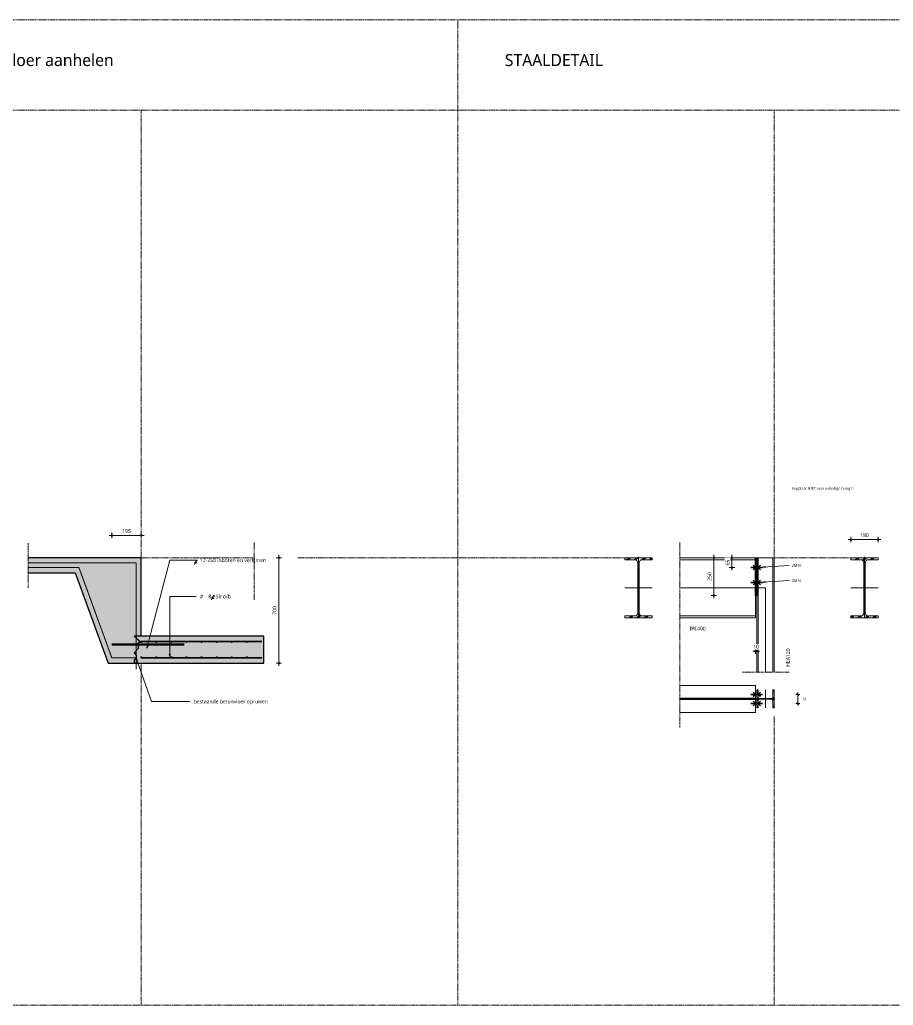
# Model space of a CAD drawing. Header units: millimetres. Extents: x -14163 to 55687, y -143 to 37302.
# Drawn here: x 14980 to 20778, y 7560 to 14100 of the extents above; entities that cross this region are included whole.
import ezdxf

# ---------------------------------------------------------------- set-up
doc = ezdxf.new("R2010")
doc.units = ezdxf.units.MM
for name, pattern in [('MV_center', [15, 6, -3, 3, -3]), ('MV_hartlijn_staal', [6.6, 5, -0.8, 0, -0.8]), ('MV_hidden', [3.75, 2.5, -1.25])]:
    doc.linetypes.add(name, pattern=pattern)
for name, color, linetype, lineweight in [('A-ANNO-DIMS', 211, 'Continuous', 13), ('A-ANNO-DIMS-10', 211, 'Continuous', 13), ('A-ANNO-NOTE', 131, 'Continuous', 18), ('A-DETL', 90, 'Continuous', 13), ('A-DETL-GENF', 92, 'Continuous', 18), ('A-DETL-IDEN', 3, 'Continuous', 18), ('G-ANNO-TEXT', 231, 'Continuous', 13)]:
    doc.layers.add(name, color=color, linetype=linetype, lineweight=lineweight)
doc.styles.add('Segoe UI_2', font='segoeui.ttf', dxfattribs={"height": 18})
doc.styles.add('Segoe UI_3', font='segoeui.ttf', dxfattribs={"height": 25})
doc.styles.add('Segoe UI_4', font='segoeui.ttf', dxfattribs={"height": 13})
doc.styles.add('Segoe UI_5', font='segoeui.ttf', dxfattribs={"height": 80})
doc.dimstyles.new('1_3mm_continuous_mm', dxfattribs={"dimscale": 304.8, "dimtxt": 13.615731, "dimasz": 0.042651, "dimexe": 0.042651, "dimexo": 0.0625, "dimgap": 0.016404, "dimtad": 1, "dimdec": 0, "dimzin": 0, "dimdsep": 46, "dimtxsty": 'Segoe UI_4', "dimblk1": 'OBLIQUE', "dimblk2": 'OBLIQUE', "dimsah": 1, "dimcen": 0.09, "dimdle": 0.042651, "dimazin": 0, "dimtfac": 1, "dimtdec": 4, "dimtix": 1, "dimtmove": 2, "dimatfit": 3, "dimfxl": 0.042651, "dimfxlon": 1, "dimtvp": 1, "dimtfill": 1, "dimtolj": 1, "dimtzin": 0, "dimarcsym": 2})
doc.dimstyles.new('2_5_mm', dxfattribs={"dimscale": 304.8, "dimtxt": 26.184099, "dimasz": 0.032808, "dimexe": 0.059055, "dimexo": 0.0625, "dimgap": 0.029528, "dimtad": 1, "dimdec": 0, "dimzin": 0, "dimdsep": 46, "dimtxsty": 'Segoe UI_3', "dimblk1": 'DOTBLANK', "dimblk2": 'DOTBLANK', "dimsah": 1, "dimcen": 0.09, "dimdle": 0.059055, "dimazin": 0, "dimtfac": 1, "dimtdec": 4, "dimtix": 1, "dimtmove": 0, "dimatfit": 3, "dimfxl": 0.059055, "dimfxlon": 1, "dimtvp": 1, "dimtfill": 1, "dimtolj": 1, "dimtzin": 0, "dimarcsym": 2})

# ---------------------------------------------------------------- blocks, each defined once
blk = doc.blocks.new('NLRS_00_DI_maskeer - Type 1-4234800-Details Constructie')
at = {"layer": 'A-DETL-GENF', "linetype": 'MV_center'}
blk.add_line((-100, 0), (200, 0), dxfattribs=at)
blk = doc.blocks.new('NLRS_00_DI_maskeer - Type 1-4234829-Details Constructie')
at = {"layer": 'A-DETL-GENF', "linetype": 'MV_center'}
blk.add_line((280, 0), (-100, 0), dxfattribs=at)
blk = doc.blocks.new('NLRS_00_DI_maskeer - Type 1-4234652-Details Constructie')
at = {"layer": 'A-DETL-GENF', "linetype": 'MV_center'}
blk.add_line((214, 0), (-100, 0), dxfattribs=at)
blk = doc.blocks.new('NLRS_00_DI_maskeer - Type 1-4234840-Details Constructie')
at = {"layer": 'A-DETL-GENF', "linetype": 'MV_center'}
blk.add_line((1127, 0), (-100, 0), dxfattribs=at)
blk = doc.blocks.new('28 Staalprofielen- IPE_HEA_HEB 2d - IPE400-3530730-Details Constructie')
at = {"layer": 'A-DETL-GENF', "lineweight": 13}
h = blk.add_hatch(dxfattribs=at)
h.set_pattern_fill('FP_144', color=256, style=0, pattern_type=2)
h.set_pattern_definition([(45, (-19087.01, -10329.864), (-25.14472, 25.14472), []), (45, (-19087.01, -10291.764), (-25.14472, 25.14472), [])])
h.paths.add_polyline_path([(90, -200), (90, -186.5), (25.3, -186.5), (19.9, -185.8), (14.8, -183.7), (10.5, -180.3), (7.1, -176), (5, -170.9), (4.3, -165.5), (4.3, 165.5), (5, 170.9), (7.1, 176), (10.5, 180.3), (14.8, 183.7), (19.9, 185.8), (25.3, 186.5), (90, 186.5), (90, 200), (-90, 200), (-90, 186.5), (-25.3, 186.5), (-19.9, 185.8), (-14.8, 183.7), (-10.5, 180.3), (-7.1, 176), (-5, 170.9), (-4.3, 165.5), (-4.3, -165.5), (-5, -170.9), (-7.1, -176), (-10.5, -180.3), (-14.8, -183.7), (-19.9, -185.8), (-25.3, -186.5), (-90, -186.5), (-90, -200)])
at = {"layer": 'A-DETL-GENF'}
for p, q in [((90, 200), (-90, 200)), ((-90, 200), (-90, 186.5)), ((90, 200), (-90, 200)), ((-90, 200), (-90, 186.5)), ((90, 186.5), (90, 200)), ((90, 200), (90, 186.5)), ((-90, 186.5), (-25.3, 186.5)), ((-90, 186.5), (-25.3, 186.5)), ((-4.3, 165.5), (-4.3, -165.5)), ((-4.3, 165.5), (-4.3, -165.5)), ((4.3, -165.5), (4.3, 165.5)), ((4.3, 165.5), (4.3, -165.5)), ((25.3, 186.5), (90, 186.5)), ((90, 186.5), (25.3, 186.5)), ((-90, 0), (90, 0)), ((-25.3, -186.5), (-90, -186.5)), ((-90, -186.5), (-90, -200)), ((-90, -200), (-90, -186.5)), ((-90, -186.5), (-25.3, -186.5)), ((90, -186.5), (25.3, -186.5)), ((90, -186.5), (25.3, -186.5)), ((90, -200), (90, -186.5)), ((90, -200), (90, -186.5)), ((-90, -200), (90, -200)), ((90, -200), (-90, -200))]:
    blk.add_line(p, q, dxfattribs=at)
at = {"layer": 'A-DETL-GENF', "linetype": 'MV_hartlijn_staal', "lineweight": 13}
blk.add_line((0, 205), (0, -200), dxfattribs=at)
at = {"layer": 'A-DETL-GENF'}
for centre, start, end in [((-25.3, 165.5), 0, 90), ((-25.3, 165.5), 360, 90), ((25.3, 165.5), 90, 180), ((25.3, 165.5), 90, 180), ((-25.3, -165.5), 270, 0), ((-25.3, -165.5), 270, 0), ((25.3, -165.5), 180, 270), ((25.3, -165.5), 180, 270)]:
    blk.add_arc(centre, 21, start, end, dxfattribs=at)
blk = doc.blocks.new('28 Staalprofielen- IPE_HEA_HEB 2d - HEA120-V65-Details Constructie')
at = {"layer": 'A-DETL-GENF', "lineweight": 13}
h = blk.add_hatch(dxfattribs=at)
h.set_pattern_fill('FP_145', color=256, style=0, pattern_type=2)
h.set_pattern_definition([(135, (9592.864, -19930.01), (-25.144717, -25.144717), []), (135, (9554.764, -19930.01), (-25.144717, -25.144717), [])])
h.paths.add_polyline_path([(60, 57), (-60, 57), (-60, 49), (-14.5, 49), (-11.4, 48.6), (-8.5, 47.4), (-6, 45.5), (-4.1, 43), (-2.9, 40.1), (-2.5, 37), (-2.5, -37), (-2.9, -40.1), (-4.1, -43), (-6, -45.5), (-8.5, -47.4), (-11.4, -48.6), (-14.5, -49), (-60, -49), (-60, -57), (60, -57), (60, -49), (14.5, -49), (11.4, -48.6), (8.5, -47.4), (6, -45.5), (4.1, -43), (2.9, -40.1), (2.5, -37), (2.5, 37), (2.9, 40.1), (4.1, 43), (6, 45.5), (8.5, 47.4), (11.4, 48.6), (14.5, 49), (60, 49)])
at = {"layer": 'A-DETL-GENF'}
for p, q in [((60, 57), (-60, 57)), ((-60, 57), (-60, 49)), ((60, 57), (-60, 57)), ((-60, 57), (-60, 49)), ((-60, 49), (-14.5, 49)), ((-60, 49), (-14.5, 49)), ((-60, 0), (60, 0)), ((-2.5, 37), (-2.5, -37)), ((-2.5, 37), (-2.5, -37)), ((2.5, -37), (2.5, 37)), ((2.5, 37), (2.5, -37)), ((14.5, 49), (60, 49)), ((60, 49), (14.5, 49)), ((60, 49), (60, 57)), ((60, 57), (60, 49)), ((-14.5, -49), (-60, -49)), ((-60, -49), (-60, -57)), ((-60, -57), (-60, -49)), ((-60, -49), (-14.5, -49)), ((-60, -57), (60, -57)), ((60, -57), (-60, -57)), ((60, -49), (14.5, -49)), ((60, -49), (14.5, -49)), ((60, -57), (60, -49)), ((60, -57), (60, -49))]:
    blk.add_line(p, q, dxfattribs=at)
at = {"layer": 'A-DETL-GENF', "linetype": 'MV_hartlijn_staal', "lineweight": 13}
blk.add_line((0, 62), (0, -57), dxfattribs=at)
at = {"layer": 'A-DETL-GENF'}
for centre, start, end in [((-14.5, 37), 0, 90), ((-14.5, 37), 360, 90), ((14.5, 37), 90, 180), ((14.5, 37), 90, 180), ((-14.5, -37), 270, 0), ((-14.5, -37), 270, 0), ((14.5, -37), 180, 270), ((14.5, -37), 180, 270)]:
    blk.add_arc(centre, 12, start, end, dxfattribs=at)
blk = doc.blocks.new('28 Staalprofielen- IPE_HEA_HEB 2d - IPE400-V66-Details Constructie')
at = {"layer": 'A-DETL-GENF', "lineweight": 13}
h = blk.add_hatch(dxfattribs=at)
h.set_pattern_fill('FP_146', color=256, style=0, pattern_type=2)
h.set_pattern_definition([(45, (-20587.01, -10329.864), (-25.144717, 25.144717), []), (45, (-20587.01, -10291.764), (-25.144717, 25.144717), [])])
h.paths.add_polyline_path([(-90, -200), (90, -200), (90, -186.5), (25.3, -186.5), (19.9, -185.8), (14.8, -183.7), (10.5, -180.3), (7.1, -176), (5, -170.9), (4.3, -165.5), (4.3, 165.5), (5, 170.9), (7.1, 176), (10.5, 180.3), (14.8, 183.7), (19.9, 185.8), (25.3, 186.5), (90, 186.5), (90, 200), (-90, 200), (-90, 186.5), (-25.3, 186.5), (-19.9, 185.8), (-14.8, 183.7), (-10.5, 180.3), (-7.1, 176), (-5, 170.9), (-4.3, 165.5), (-4.3, -165.5), (-5, -170.9), (-7.1, -176), (-10.5, -180.3), (-14.8, -183.7), (-19.9, -185.8), (-25.3, -186.5), (-90, -186.5)])
at = {"layer": 'A-DETL-GENF'}
for p, q in [((90, 200), (-90, 200)), ((-90, 200), (-90, 186.5)), ((90, 200), (-90, 200)), ((-90, 200), (-90, 186.5)), ((90, 186.5), (90, 200)), ((90, 200), (90, 186.5)), ((-90, 186.5), (-25.3, 186.5)), ((-90, 186.5), (-25.3, 186.5)), ((-4.3, 165.5), (-4.3, -165.5)), ((-4.3, 165.5), (-4.3, -165.5)), ((4.3, -165.5), (4.3, 165.5)), ((4.3, 165.5), (4.3, -165.5)), ((25.3, 186.5), (90, 186.5)), ((90, 186.5), (25.3, 186.5)), ((-90, 0), (90, 0)), ((-25.3, -186.5), (-90, -186.5)), ((-90, -186.5), (-90, -200)), ((-90, -200), (-90, -186.5)), ((-90, -186.5), (-25.3, -186.5)), ((90, -186.5), (25.3, -186.5)), ((90, -186.5), (25.3, -186.5)), ((90, -200), (90, -186.5)), ((90, -200), (90, -186.5)), ((-90, -200), (90, -200)), ((90, -200), (-90, -200))]:
    blk.add_line(p, q, dxfattribs=at)
at = {"layer": 'A-DETL-GENF', "linetype": 'MV_hartlijn_staal', "lineweight": 13}
blk.add_line((0, 205), (0, -200), dxfattribs=at)
at = {"layer": 'A-DETL-GENF'}
for centre, start, end in [((-25.3, 165.5), 0, 90), ((-25.3, 165.5), 360, 90), ((25.3, 165.5), 90, 180), ((25.3, 165.5), 90, 180), ((-25.3, -165.5), 270, 0), ((-25.3, -165.5), 270, 0), ((25.3, -165.5), 180, 270), ((25.3, -165.5), 180, 270)]:
    blk.add_arc(centre, 21, start, end, dxfattribs=at)
blk = doc.blocks.new('28 bout_symbolisch - Type 1-3665144-Details Constructie')
at = {"layer": 'A-DETL-GENF', "lineweight": 35}
for p, q in [((-30, 0), (48, 0)), ((0, 0), (-15, 15)), ((0, 0), (-15, -15)), ((18, 0), (33, 15)), ((18, 0), (33, -15))]:
    blk.add_line(p, q, dxfattribs=at)
blk = doc.blocks.new('DIMBLOCK71-Details Constructie')
at = {"layer": 'A-ANNO-DIMS-10'}
for p, q in [((16700.6, 10529.9), (16682.6, 10529.9)), ((16700.6, 9811.9), (16700.6, 10547.9)), ((16700.6, 10529.9), (16718.6, 10529.9)), ((16700.6, 9829.9), (16682.6, 9829.9)), ((16700.6, 9829.9), (16718.6, 9829.9))]:
    blk.add_line(p, q, dxfattribs=at)
for centre in [(16700.6, 10529.9), (16700.6, 9829.9)]:
    blk.add_circle(centre, 5, dxfattribs=at)
at = {"layer": 'A-ANNO-DIMS-10', "color": 0, "insert": (16659, 10151.3), "char_height": 25, "width": 68.555, "attachment_point": 1, "rotation": 90, "line_spacing_factor": 1.142579, "style": 'Segoe UI_3', "bg_fill": 3, "box_fill_scale": 1.25, "bg_fill_color": 9, "bg_fill_true_color": 13158600, "bg_fill_transparency": 0}
blk.add_mtext('700', dxfattribs=at)
blk = doc.blocks.new('_DotBlank')
at = {"color": 0, "linetype": 'ByBlock', "lineweight": -2}
blk.add_line((-0.5, 0), (-1, 0), dxfattribs=at)
blk.add_circle((0, 0), 0.5, dxfattribs=at)
blk = doc.blocks.new('28_GA_symbool_wapening - Type 1-3658680-Details Constructie')
at = {"layer": 'A-ANNO-NOTE'}
for p, q in [((-0.63, -1.22), (0.93, 1.8)), ((1.12, 1.19), (0.11, 1.19)), ((1.33, 1.6), (0.32, 1.6))]:
    blk.add_line(p, q, dxfattribs=at)
blk.add_circle((0, 0), 0.541, dxfattribs=at)
blk = doc.blocks.new('DIMBLOCK75-Details Constructie')
at = {"layer": 'A-ANNO-DIMS-10'}
for p, q in [((15574, 10678.1), (15805, 10678.1)), ((15592, 10678.1), (15592, 10696.1)), ((15592, 10678.1), (15592, 10660.1)), ((15787, 10678.1), (15787, 10696.1)), ((15787, 10678.1), (15787, 10660.1))]:
    blk.add_line(p, q, dxfattribs=at)
for centre in [(15592, 10678.1), (15787, 10678.1)]:
    blk.add_circle(centre, 5, dxfattribs=at)
at = {"layer": 'A-ANNO-DIMS-10', "color": 0, "insert": (15660.9, 10719.8), "char_height": 25, "width": 68.555, "attachment_point": 1, "line_spacing_factor": 1.142579, "style": 'Segoe UI_3', "bg_fill": 3, "box_fill_scale": 1.25, "bg_fill_color": 9, "bg_fill_true_color": 13158600, "bg_fill_transparency": 0}
blk.add_mtext('195', dxfattribs=at)
blk = doc.blocks.new('DIMBLOCK104-Details Constructie')
at = {"layer": 'A-ANNO-DIMS-10'}
for p, q in [((19707.5, 10529.9), (19689.5, 10529.9)), ((19707.5, 10446.9), (19707.5, 10547.9)), ((19707.5, 10529.9), (19725.5, 10529.9)), ((19707.5, 10464.9), (19689.5, 10464.9)), ((19707.5, 10464.9), (19725.5, 10464.9))]:
    blk.add_line(p, q, dxfattribs=at)
for centre in [(19707.5, 10529.9), (19707.5, 10464.9)]:
    blk.add_circle(centre, 5, dxfattribs=at)
at = {"layer": 'A-ANNO-DIMS-10', "color": 0, "insert": (19665.9, 10478.3), "char_height": 25, "width": 45.703, "attachment_point": 1, "rotation": 90, "line_spacing_factor": 1.142579, "style": 'Segoe UI_3', "bg_fill": 3, "box_fill_scale": 1.25, "bg_fill_color": 9, "bg_fill_true_color": 13158600, "bg_fill_transparency": 0}
blk.add_mtext('65', dxfattribs=at)
blk = doc.blocks.new('DIMBLOCK105-Details Constructie')
at = {"layer": 'A-ANNO-DIMS-10'}
for p, q in [((19845, 9910.3), (19891, 9910.3)), ((19863, 9910.3), (19863, 9928.3)), ((19863, 9910.3), (19863, 9892.3)), ((19873, 9910.3), (19873, 9928.3)), ((19873, 9910.3), (19873, 9892.3))]:
    blk.add_line(p, q, dxfattribs=at)
for centre in [(19863, 9910.3), (19873, 9910.3)]:
    blk.add_circle(centre, 5, dxfattribs=at)
at = {"layer": 'A-ANNO-DIMS-10', "color": 0, "insert": (19849, 9951.9), "char_height": 25, "width": 45.703, "attachment_point": 1, "line_spacing_factor": 1.142579, "style": 'Segoe UI_3', "bg_fill": 3, "box_fill_scale": 1.25, "bg_fill_color": 9, "bg_fill_true_color": 13158600, "bg_fill_transparency": 0}
blk.add_mtext('10', dxfattribs=at)
blk = doc.blocks.new('DIMBLOCK106-Details Constructie')
at = {"layer": 'A-ANNO-DIMS-10'}
for p, q in [((19587.5, 10529.9), (19569.5, 10529.9)), ((19587.5, 10261.9), (19587.5, 10547.9)), ((19587.5, 10529.9), (19605.5, 10529.9)), ((19587.5, 10279.9), (19569.5, 10279.9)), ((19587.5, 10279.9), (19605.5, 10279.9))]:
    blk.add_line(p, q, dxfattribs=at)
for centre in [(19587.5, 10529.9), (19587.5, 10279.9)]:
    blk.add_circle(centre, 5, dxfattribs=at)
at = {"layer": 'A-ANNO-DIMS-10', "color": 0, "insert": (19545.9, 10376.3), "char_height": 25, "width": 68.555, "attachment_point": 1, "rotation": 90, "line_spacing_factor": 1.142579, "style": 'Segoe UI_3', "bg_fill": 3, "box_fill_scale": 1.25, "bg_fill_color": 9, "bg_fill_true_color": 13158600, "bg_fill_transparency": 0}
blk.add_mtext('250', dxfattribs=at)
blk = doc.blocks.new('DIMBLOCK111-Details Constructie')
at = {"layer": 'A-ANNO-DIMS-10'}
for p, q in [((20497, 10650), (20497, 10668)), ((20677, 10650), (20677, 10668)), ((20479, 10650), (20695, 10650)), ((20497, 10650), (20497, 10632)), ((20677, 10650), (20677, 10632))]:
    blk.add_line(p, q, dxfattribs=at)
for centre in [(20497, 10650), (20677, 10650)]:
    blk.add_circle(centre, 5, dxfattribs=at)
at = {"layer": 'A-ANNO-DIMS-10', "color": 0, "insert": (20558.4, 10691.6), "char_height": 25, "width": 68.555, "attachment_point": 1, "line_spacing_factor": 1.142579, "style": 'Segoe UI_3', "bg_fill": 3, "box_fill_scale": 1.25, "bg_fill_color": 9, "bg_fill_true_color": 13158600, "bg_fill_transparency": 0}
blk.add_mtext('180', dxfattribs=at)
blk = doc.blocks.new('DIMBLOCK112-Details Constructie')
at = {"layer": 'A-ANNO-DIMS-10'}
for p, q in [((20145.4, 9622.9), (20132.4, 9622.9)), ((20145.4, 9622.9), (20138.9, 9629.4)), ((20145.4, 9635.9), (20145.4, 9549.9)), ((20145.4, 9622.9), (20151.9, 9616.4)), ((20145.4, 9622.9), (20158.4, 9622.9)), ((20145.4, 9562.9), (20132.4, 9562.9)), ((20145.4, 9562.9), (20138.9, 9569.4)), ((20145.4, 9562.9), (20151.9, 9556.4)), ((20145.4, 9562.9), (20158.4, 9562.9))]:
    blk.add_line(p, q, dxfattribs=at)
at = {"layer": 'A-ANNO-DIMS-10', "color": 0, "insert": (20183.6, 9583), "char_height": 13, "width": 23.766, "attachment_point": 1, "rotation": 90, "line_spacing_factor": 1.142579, "style": 'Segoe UI_4', "bg_fill": 3, "box_fill_scale": 1.25, "bg_fill_color": 9, "bg_fill_true_color": 13158600, "bg_fill_transparency": 0}
blk.add_mtext('60', dxfattribs=at)
blk = doc.blocks.new('_Oblique')
at = {"color": 0, "linetype": 'ByBlock', "lineweight": -2}
blk.add_line((-0.5, -0.5), (0.5, 0.5), dxfattribs=at)

msp = doc.modelspace()

# ---------------------------------------------------------------- hatches: boundary and pattern name
at = {"layer": 'A-DETL-GENF'}
for color, points in [(10, [(15567, 9829.9), (15738.7, 9829.9), (15738.7, 9849.9), (15752.9, 9864), (15752.9, 9884), (15738.7, 9898.1), (15767, 9926.4), (15767, 9966.4), (15787, 9966.4), (15786.4, 9966.9), (15786, 9967), (15785, 9967.4), (15784.2, 9968), (15783.5, 9968.9), (15783, 9970), (15738.7, 10009.9), (15787, 10009.9), (15787, 10529.9), (15037, 10529.9), (15037, 10429.9), (15348.6, 10429.9), (15544.9, 9890.7)]), (7, [(15787, 9966.9), (15788, 9967), (15789, 9967.4), (15789.8, 9968), (15790.5, 9968.9), (15790.9, 9969.8), (15791, 9970.9), (15790.9, 9971.9), (15790.5, 9972.9), (15789.8, 9973.7), (15789, 9974.3), (15788, 9974.7), (15787, 9974.9), (15786, 9974.7), (15785, 9974.3), (15784.2, 9973.7), (15783.5, 9972.9), (15783.1, 9971.9), (15783, 9970.9), (15783.1, 9969.8), (15783.5, 9968.9), (15784.2, 9968), (15785, 9967.4), (15786, 9967)]), (7, [(15887, 9966.9), (15888, 9967), (15889, 9967.4), (15889.8, 9968), (15890.5, 9968.9), (15890.9, 9969.8), (15891, 9970.9), (15890.9, 9971.9), (15890.5, 9972.9), (15889.8, 9973.7), (15889, 9974.3), (15888, 9974.7), (15887, 9974.9), (15886, 9974.7), (15885, 9974.3), (15884.2, 9973.7), (15883.5, 9972.9), (15883.1, 9971.9), (15883, 9970.9), (15883.1, 9969.8), (15883.5, 9968.9), (15884.2, 9968), (15885, 9967.4), (15886, 9967)]), (7, [(15987, 9966.9), (15988, 9967), (15989, 9967.4), (15989.8, 9968), (15990.5, 9968.9), (15990.9, 9969.8), (15991, 9970.9), (15990.9, 9971.9), (15990.5, 9972.9), (15989.8, 9973.7), (15989, 9974.3), (15988, 9974.7), (15987, 9974.9), (15986, 9974.7), (15985, 9974.3), (15984.2, 9973.7), (15983.5, 9972.9), (15983.1, 9971.9), (15983, 9970.9), (15983.1, 9969.8), (15983.5, 9968.9), (15984.2, 9968), (15985, 9967.4), (15986, 9967)]), (7, [(16087, 9966.9), (16088, 9967), (16089, 9967.4), (16089.8, 9968), (16090.5, 9968.9), (16090.9, 9969.8), (16091, 9970.9), (16090.9, 9971.9), (16090.5, 9972.9), (16089.8, 9973.7), (16089, 9974.3), (16088, 9974.7), (16087, 9974.9), (16086, 9974.7), (16085, 9974.3), (16084.2, 9973.7), (16083.5, 9972.9), (16083.1, 9971.9), (16083, 9970.9), (16083.1, 9969.8), (16083.5, 9968.9), (16084.2, 9968), (16085, 9967.4), (16086, 9967)]), (7, [(16187, 9966.9), (16188, 9967), (16189, 9967.4), (16189.8, 9968), (16190.5, 9968.9), (16190.9, 9969.8), (16191, 9970.9), (16190.9, 9971.9), (16190.5, 9972.9), (16189.8, 9973.7), (16189, 9974.3), (16188, 9974.7), (16187, 9974.9), (16186, 9974.7), (16185, 9974.3), (16184.2, 9973.7), (16183.5, 9972.9), (16183.1, 9971.9), (16183, 9970.9), (16183.1, 9969.8), (16183.5, 9968.9), (16184.2, 9968), (16185, 9967.4), (16186, 9967)]), (7, [(16287, 9966.9), (16288, 9967), (16289, 9967.4), (16289.8, 9968), (16290.5, 9968.9), (16290.9, 9969.8), (16291, 9970.9), (16290.9, 9971.9), (16290.5, 9972.9), (16289.8, 9973.7), (16289, 9974.3), (16288, 9974.7), (16287, 9974.9), (16286, 9974.7), (16285, 9974.3), (16284.2, 9973.7), (16283.5, 9972.9), (16283.1, 9971.9), (16283, 9970.9), (16283.1, 9969.8), (16283.5, 9968.9), (16284.2, 9968), (16285, 9967.4), (16286, 9967)]), (7, [(16387, 9966.9), (16388, 9967), (16389, 9967.4), (16389.8, 9968), (16390.5, 9968.9), (16390.9, 9969.8), (16391, 9970.9), (16390.9, 9971.9), (16390.5, 9972.9), (16389.8, 9973.7), (16389, 9974.3), (16388, 9974.7), (16387, 9974.9), (16386, 9974.7), (16385, 9974.3), (16384.2, 9973.7), (16383.5, 9972.9), (16383.1, 9971.9), (16383, 9970.9), (16383.1, 9969.8), (16383.5, 9968.9), (16384.2, 9968), (16385, 9967.4), (16386, 9967)]), (7, [(16487, 9966.9), (16488, 9967), (16489, 9967.4), (16489.8, 9968), (16490.5, 9968.9), (16490.9, 9969.8), (16491, 9970.9), (16490.9, 9971.9), (16490.5, 9972.9), (16489.8, 9973.7), (16489, 9974.3), (16488, 9974.7), (16487, 9974.9), (16486, 9974.7), (16485, 9974.3), (16484.2, 9973.7), (16483.5, 9972.9), (16483.1, 9971.9), (16483, 9970.9), (16483.1, 9969.8), (16483.5, 9968.9), (16484.2, 9968), (16485, 9967.4), (16486, 9967)]), (7, [(15787, 9864.9), (15788, 9865), (15789, 9865.4), (15789.8, 9866), (15790.5, 9866.9), (15790.9, 9867.8), (15791, 9868.9), (15790.9, 9869.9), (15790.5, 9870.9), (15789.8, 9871.7), (15789, 9872.3), (15788, 9872.7), (15787, 9872.9), (15786, 9872.7), (15785, 9872.3), (15784.2, 9871.7), (15783.5, 9870.9), (15783.1, 9869.9), (15783, 9868.9), (15783.1, 9867.8), (15783.5, 9866.9), (15784.2, 9866), (15785, 9865.4), (15786, 9865)]), (7, [(15887, 9864.9), (15888, 9865), (15889, 9865.4), (15889.8, 9866), (15890.5, 9866.9), (15890.9, 9867.8), (15891, 9868.9), (15890.9, 9869.9), (15890.5, 9870.9), (15889.8, 9871.7), (15889, 9872.3), (15888, 9872.7), (15887, 9872.9), (15886, 9872.7), (15885, 9872.3), (15884.2, 9871.7), (15883.5, 9870.9), (15883.1, 9869.9), (15883, 9868.9), (15883.1, 9867.8), (15883.5, 9866.9), (15884.2, 9866), (15885, 9865.4), (15886, 9865)]), (7, [(15987, 9864.9), (15988, 9865), (15989, 9865.4), (15989.8, 9866), (15990.5, 9866.9), (15990.9, 9867.8), (15991, 9868.9), (15990.9, 9869.9), (15990.5, 9870.9), (15989.8, 9871.7), (15989, 9872.3), (15988, 9872.7), (15987, 9872.9), (15986, 9872.7), (15985, 9872.3), (15984.2, 9871.7), (15983.5, 9870.9), (15983.1, 9869.9), (15983, 9868.9), (15983.1, 9867.8), (15983.5, 9866.9), (15984.2, 9866), (15985, 9865.4), (15986, 9865)]), (7, [(16087, 9864.9), (16088, 9865), (16089, 9865.4), (16089.8, 9866), (16090.5, 9866.9), (16090.9, 9867.8), (16091, 9868.9), (16090.9, 9869.9), (16090.5, 9870.9), (16089.8, 9871.7), (16089, 9872.3), (16088, 9872.7), (16087, 9872.9), (16086, 9872.7), (16085, 9872.3), (16084.2, 9871.7), (16083.5, 9870.9), (16083.1, 9869.9), (16083, 9868.9), (16083.1, 9867.8), (16083.5, 9866.9), (16084.2, 9866), (16085, 9865.4), (16086, 9865)]), (7, [(16187, 9864.9), (16188, 9865), (16189, 9865.4), (16189.8, 9866), (16190.5, 9866.9), (16190.9, 9867.8), (16191, 9868.9), (16190.9, 9869.9), (16190.5, 9870.9), (16189.8, 9871.7), (16189, 9872.3), (16188, 9872.7), (16187, 9872.9), (16186, 9872.7), (16185, 9872.3), (16184.2, 9871.7), (16183.5, 9870.9), (16183.1, 9869.9), (16183, 9868.9), (16183.1, 9867.8), (16183.5, 9866.9), (16184.2, 9866), (16185, 9865.4), (16186, 9865)]), (7, [(16287, 9864.9), (16288, 9865), (16289, 9865.4), (16289.8, 9866), (16290.5, 9866.9), (16290.9, 9867.8), (16291, 9868.9), (16290.9, 9869.9), (16290.5, 9870.9), (16289.8, 9871.7), (16289, 9872.3), (16288, 9872.7), (16287, 9872.9), (16286, 9872.7), (16285, 9872.3), (16284.2, 9871.7), (16283.5, 9870.9), (16283.1, 9869.9), (16283, 9868.9), (16283.1, 9867.8), (16283.5, 9866.9), (16284.2, 9866), (16285, 9865.4), (16286, 9865)]), (7, [(16387, 9864.9), (16388, 9865), (16389, 9865.4), (16389.8, 9866), (16390.5, 9866.9), (16390.9, 9867.8), (16391, 9868.9), (16390.9, 9869.9), (16390.5, 9870.9), (16389.8, 9871.7), (16389, 9872.3), (16388, 9872.7), (16387, 9872.9), (16386, 9872.7), (16385, 9872.3), (16384.2, 9871.7), (16383.5, 9870.9), (16383.1, 9869.9), (16383, 9868.9), (16383.1, 9867.8), (16383.5, 9866.9), (16384.2, 9866), (16385, 9865.4), (16386, 9865)]), (7, [(16487, 9864.9), (16488, 9865), (16489, 9865.4), (16489.8, 9866), (16490.5, 9866.9), (16490.9, 9867.8), (16491, 9868.9), (16490.9, 9869.9), (16490.5, 9870.9), (16489.8, 9871.7), (16489, 9872.3), (16488, 9872.7), (16487, 9872.9), (16486, 9872.7), (16485, 9872.3), (16484.2, 9871.7), (16483.5, 9870.9), (16483.1, 9869.9), (16483, 9868.9), (16483.1, 9867.8), (16483.5, 9866.9), (16484.2, 9866), (16485, 9865.4), (16486, 9865)])]:
    msp.add_hatch(color=color, dxfattribs=at).paths.add_polyline_path(points)
h = msp.add_hatch(color=9, dxfattribs=at)
h.paths.add_polyline_path([(16599.2, 9829.9), (16599.2, 10009.9), (15738.7, 10009.9), (15783.1, 9969.9), (15783, 9970.9), (15783.1, 9971.9), (15783.5, 9972.9), (15784.2, 9973.7), (15785, 9974.3), (15786, 9974.7), (15787, 9974.9), (15788, 9974.7), (15789, 9974.3), (15789.8, 9973.7), (15790.5, 9972.9), (15790.9, 9971.9), (15791, 9970.9), (15790.9, 9969.8), (15790.5, 9968.9), (15789.8, 9968), (15789, 9967.4), (15788, 9967), (15786.9, 9966.9), (15786.5, 9966.9), (15787, 9966.4), (15767, 9966.4), (15767, 9926.4), (15738.7, 9898.1), (15752.9, 9884), (15752.9, 9864), (15738.7, 9849.9), (15738.7, 9829.9), (16566.7, 9829.9)])
h.paths.add_polyline_path([(16387, 9864.9), (16386, 9865), (16385, 9865.4), (16384.2, 9866), (16383.5, 9866.9), (16383.1, 9867.8), (16383, 9868.9), (16383.1, 9869.9), (16383.5, 9870.9), (16384.2, 9871.7), (16385, 9872.3), (16386, 9872.7), (16387, 9872.9), (16388, 9872.7), (16389, 9872.3), (16389.8, 9871.7), (16390.5, 9870.9), (16390.9, 9869.9), (16391, 9868.9), (16390.9, 9867.8), (16390.5, 9866.9), (16389.8, 9866), (16388.7, 9865.3), (16388, 9865)])
h.paths.add_polyline_path([(15987, 9864.9), (15986, 9865), (15985, 9865.4), (15984.2, 9866), (15983.5, 9866.9), (15983.1, 9867.8), (15983, 9868.9), (15983.1, 9869.9), (15983.5, 9870.9), (15984.2, 9871.7), (15985, 9872.3), (15986, 9872.7), (15987, 9872.9), (15988, 9872.7), (15989, 9872.3), (15989.8, 9871.7), (15990.5, 9870.9), (15990.9, 9869.9), (15991, 9868.9), (15990.9, 9867.8), (15990.5, 9866.9), (15989.8, 9866), (15989, 9865.4), (15988, 9865)])
h.paths.add_polyline_path([(16087, 9864.9), (16086, 9865), (16085, 9865.4), (16084.2, 9866), (16083.5, 9866.9), (16083.1, 9867.8), (16083, 9868.9), (16083.1, 9869.9), (16083.5, 9870.9), (16084.2, 9871.7), (16085, 9872.3), (16086, 9872.7), (16087, 9872.9), (16088, 9872.7), (16089, 9872.3), (16089.8, 9871.7), (16090.5, 9870.9), (16090.9, 9869.9), (16091, 9868.9), (16090.9, 9867.8), (16090.5, 9866.9), (16089.8, 9866), (16089, 9865.4), (16088, 9865)])
h.paths.add_polyline_path([(16287, 9864.9), (16286, 9865), (16285, 9865.4), (16284.2, 9866), (16283.5, 9866.9), (16283.1, 9867.8), (16283, 9868.9), (16283.1, 9869.9), (16283.5, 9870.9), (16284.2, 9871.7), (16285, 9872.3), (16286, 9872.7), (16287, 9872.9), (16288, 9872.7), (16289, 9872.3), (16289.8, 9871.7), (16290.5, 9870.9), (16290.9, 9869.9), (16291, 9868.9), (16290.9, 9867.8), (16290.5, 9866.9), (16289.8, 9866), (16289, 9865.4), (16288, 9865)])
h.paths.add_polyline_path([(16187, 9864.9), (16186, 9865), (16185, 9865.4), (16184.2, 9866), (16183.5, 9866.9), (16183.1, 9867.8), (16183, 9868.9), (16183.1, 9869.9), (16183.5, 9870.9), (16184.2, 9871.7), (16185, 9872.3), (16186, 9872.7), (16187, 9872.9), (16188, 9872.7), (16189, 9872.3), (16189.8, 9871.7), (16190.5, 9870.9), (16190.9, 9869.9), (16191, 9868.9), (16190.9, 9867.8), (16190.5, 9866.9), (16189.8, 9866), (16189, 9865.4), (16188, 9865)])
h.paths.add_polyline_path([(15787, 9864.9), (15786, 9865), (15785, 9865.4), (15784.2, 9866), (15783.5, 9866.9), (15783.1, 9867.8), (15783, 9868.9), (15783.1, 9869.9), (15783.5, 9870.9), (15784.2, 9871.7), (15785, 9872.3), (15786, 9872.7), (15787, 9872.9), (15788, 9872.7), (15789, 9872.3), (15789.8, 9871.7), (15790.5, 9870.9), (15790.9, 9869.9), (15791, 9868.9), (15790.9, 9867.8), (15790.5, 9866.9), (15789.8, 9866), (15789, 9865.4), (15788, 9865)])
h.paths.add_polyline_path([(16487, 9864.9), (16486, 9865), (16485, 9865.4), (16484.2, 9866), (16483.5, 9866.9), (16483.1, 9867.8), (16483, 9868.9), (16483.1, 9869.9), (16483.5, 9870.9), (16484.2, 9871.7), (16485, 9872.3), (16486, 9872.7), (16487, 9872.9), (16488, 9872.7), (16489, 9872.3), (16489.8, 9871.7), (16490.5, 9870.9), (16490.9, 9869.9), (16491, 9868.9), (16490.9, 9867.8), (16490.5, 9866.9), (16489.8, 9866), (16489, 9865.4), (16488, 9865)])
h.paths.add_polyline_path([(15887, 9864.9), (15886, 9865), (15885, 9865.4), (15884.2, 9866), (15883.5, 9866.9), (15883.1, 9867.8), (15883, 9868.9), (15883.1, 9869.9), (15883.5, 9870.9), (15884.2, 9871.7), (15885, 9872.3), (15886, 9872.7), (15887, 9872.9), (15888, 9872.7), (15889, 9872.3), (15889.8, 9871.7), (15890.5, 9870.9), (15890.9, 9869.9), (15891, 9868.9), (15890.9, 9867.8), (15890.5, 9866.9), (15889.8, 9866), (15889, 9865.4), (15888, 9865)])
h.paths.add_polyline_path([(15887, 9966.9), (15886, 9967), (15885, 9967.4), (15884.2, 9968), (15883.5, 9968.9), (15883.1, 9969.8), (15883, 9970.9), (15883.1, 9971.9), (15883.5, 9972.9), (15884.2, 9973.7), (15885, 9974.3), (15886, 9974.7), (15887, 9974.9), (15888, 9974.7), (15889, 9974.3), (15889.8, 9973.7), (15890.5, 9972.9), (15890.9, 9971.9), (15891, 9970.9), (15890.9, 9969.8), (15890.5, 9968.9), (15889.8, 9968), (15889, 9967.4), (15888, 9967)])
h.paths.add_polyline_path([(16187, 9966.9), (16186, 9967), (16185, 9967.4), (16184.2, 9968), (16183.5, 9968.9), (16183.1, 9969.8), (16183, 9970.9), (16183.1, 9971.9), (16183.5, 9972.9), (16184.2, 9973.7), (16185, 9974.3), (16186, 9974.7), (16187, 9974.9), (16188, 9974.7), (16189, 9974.3), (16189.8, 9973.7), (16190.5, 9972.9), (16190.9, 9971.9), (16191, 9970.9), (16190.9, 9969.8), (16190.5, 9968.9), (16189.8, 9968), (16189, 9967.4), (16188, 9967)])
h.paths.add_polyline_path([(16487, 9966.9), (16486, 9967), (16485, 9967.4), (16484.2, 9968), (16483.5, 9968.9), (16483.1, 9969.8), (16483, 9970.9), (16483.1, 9971.9), (16483.5, 9972.9), (16484.2, 9973.7), (16485, 9974.3), (16486, 9974.7), (16487, 9974.9), (16488, 9974.7), (16489, 9974.3), (16489.8, 9973.7), (16490.5, 9972.9), (16490.9, 9971.9), (16491, 9970.9), (16490.9, 9969.8), (16490.5, 9968.9), (16489.8, 9968), (16489, 9967.4), (16488, 9967)])
h.paths.add_polyline_path([(16387, 9966.9), (16386, 9967), (16385, 9967.4), (16384.2, 9968), (16383.5, 9968.9), (16383.1, 9969.8), (16383, 9970.9), (16383.1, 9971.9), (16383.5, 9972.9), (16384.2, 9973.7), (16385, 9974.3), (16386, 9974.7), (16387, 9974.9), (16388, 9974.7), (16389, 9974.3), (16389.8, 9973.7), (16390.5, 9972.9), (16390.9, 9971.9), (16391, 9970.9), (16390.9, 9969.8), (16390.5, 9968.9), (16389.8, 9968), (16389, 9967.4), (16388, 9967)])
h.paths.add_polyline_path([(16287, 9966.9), (16286, 9967), (16285, 9967.4), (16284.2, 9968), (16283.5, 9968.9), (16283.1, 9969.8), (16283, 9970.9), (16283.1, 9971.9), (16283.5, 9972.9), (16284.2, 9973.7), (16285, 9974.3), (16286, 9974.7), (16287, 9974.9), (16288, 9974.7), (16289, 9974.3), (16289.8, 9973.7), (16290.5, 9972.9), (16290.9, 9971.9), (16291, 9970.9), (16290.9, 9969.8), (16290.5, 9968.9), (16289.8, 9968), (16289, 9967.4), (16288, 9967)])
h.paths.add_polyline_path([(16087, 9966.9), (16086, 9967), (16085, 9967.4), (16084.2, 9968), (16083.5, 9968.9), (16083.1, 9969.8), (16083, 9970.9), (16083.1, 9971.9), (16083.5, 9972.9), (16084.2, 9973.7), (16085, 9974.3), (16086, 9974.7), (16087, 9974.9), (16088, 9974.7), (16089, 9974.3), (16089.8, 9973.7), (16090.5, 9972.9), (16090.9, 9971.9), (16091, 9970.9), (16090.9, 9969.8), (16090.5, 9968.9), (16089.8, 9968), (16089, 9967.4), (16088, 9967)])
h.paths.add_polyline_path([(15987, 9966.9), (15986, 9967), (15985, 9967.4), (15984.2, 9968), (15983.5, 9968.9), (15983.1, 9969.8), (15983, 9970.9), (15983.1, 9971.9), (15983.5, 9972.9), (15984.2, 9973.7), (15985, 9974.3), (15986, 9974.7), (15987, 9974.9), (15988, 9974.7), (15989, 9974.3), (15989.8, 9973.7), (15990.5, 9972.9), (15990.9, 9971.9), (15991, 9970.9), (15990.9, 9969.8), (15990.5, 9968.9), (15989.8, 9968), (15989, 9967.4), (15988, 9967)])
at = {"layer": 'G-ANNO-TEXT'}
for points in [[(19909.9, 10468.1), (19928, 10466), (19927.7, 10472.3)], [(19909.9, 10368.1), (19928, 10366), (19927.7, 10372.3)], [(15824.5, 9928.6), (15832, 9945.3), (15825.9, 9946.9)], [(15975.3, 9872), (15978.5, 9890), (15972.2, 9890)], [(15751.6, 9870.1), (15754.5, 9852.1), (15760.5, 9854.1)]]:
    msp.add_hatch(color=7, dxfattribs=at).paths.add_polyline_path(points)

# ---------------------------------------------------------------- linework, layer by layer
at = {"layer": 'A-DETL', "linetype": 'MV_center', "lineweight": 18}
for p, q in [((13687, 14099.9), (17887, 14099.9)), ((17887, 14099.9), (17887, 7559.9)), ((17887, 14099.9), (17887, 7559.9)), ((17887, 14099.9), (22087, 14099.9)), ((13687, 13499.9), (17887, 13499.9)), ((15787, 10529.9), (15787, 13499.9)), ((17887, 13499.9), (22087, 13499.9)), ((19987, 9769.9), (19987, 13499.9)), ((15787, 10529.9), (16537, 10529.9)), ((16826.7, 10529.9), (17887, 10529.9)), ((17887, 10529.9), (18997, 10529.9)), ((19361.7, 10529.9), (20497, 10529.9)), ((15787, 7559.9), (15787, 9829.9)), ((19987, 7559.9), (19987, 9480.2)), ((17887, 7559.9), (13687, 7559.9)), ((22087, 7559.9), (17887, 7559.9))]:
    msp.add_line(p, q, dxfattribs=at)
at = {"layer": 'A-DETL', "lineweight": 25}
for p, q in [((15787, 10529.9), (15037, 10529.9)), ((15787, 10009.9), (15787, 10529.9)), ((15037, 10429.9), (15348.6, 10429.9)), ((15348.6, 10429.9), (15567, 9829.9)), ((15779.7, 10009.9), (15738.7, 10009.9)), ((15738.7, 10009.9), (15783.1, 9969.9)), ((16599.2, 10009.9), (15779.7, 10009.9)), ((16599.2, 9829.9), (16599.2, 10009.9)), ((15787, 9966.4), (15767, 9966.4)), ((15767, 9966.4), (15767, 9926.4)), ((15786.4, 9966.9), (15787, 9966.4)), ((15767, 9926.4), (15738.7, 9898.1)), ((15738.7, 9898.1), (15752.9, 9884)), ((15752.9, 9884), (15752.9, 9864)), ((15567, 9829.9), (15738.7, 9829.9)), ((15752.9, 9864), (15738.7, 9849.9)), ((15738.7, 9849.9), (15738.7, 9829.9)), ((15738.7, 9829.9), (16599.2, 9829.9))]:
    msp.add_line(p, q, dxfattribs=at)
at = {"layer": 'A-DETL', "lineweight": 18}
for p, q in [((19361.7, 10529.9), (19863, 10529.9)), ((19863, 10129.9), (19863, 10529.9)), ((19873, 10529.9), (19873, 9769.9)), ((19873, 10529.9), (19987, 10529.9)), ((19881, 10529.9), (19881, 9769.9)), ((19979, 10529.9), (19979, 9769.9)), ((19987, 10529.9), (19987, 9769.9)), ((19361.7, 10516.4), (19863, 10516.4)), ((19361.7, 10143.4), (19863, 10143.4)), ((19361.7, 10129.9), (19863, 10129.9)), ((19863, 9682.9), (19361.7, 9682.9)), ((19863, 9502.9), (19863, 9682.9)), ((19863, 9502.9), (19361.7, 9502.9))]:
    msp.add_line(p, q, dxfattribs=at)
at = {"layer": 'A-DETL', "linetype": 'MV_hidden', "lineweight": 18}
for p, q in [((15037, 10494.9), (15752, 10494.9)), ((15037, 10464.9), (15373.1, 10464.9)), ((15373.1, 10464.9), (15591.5, 9864.9)), ((15752, 9789.9), (15752, 10494.9)), ((15591.5, 9864.9), (15752, 9864.9)), ((15752, 9864.9), (15752, 9789.9)), ((19863, 9597.2), (19361.7, 9597.2)), ((19863, 9588.6), (19361.7, 9588.6))]:
    msp.add_line(p, q, dxfattribs=at)
at = {"layer": 'A-DETL', "lineweight": 35}
for p, q in [((19863, 10524.9), (19863, 10279.9)), ((19873, 10524.9), (19863, 10524.9)), ((19873, 10279.9), (19873, 10524.9)), ((19863, 10279.9), (19873, 10279.9)), ((15787, 9974.9), (16587, 9974.9)), ((15787, 9864.9), (16587, 9864.9))]:
    msp.add_line(p, q, dxfattribs=at)
at = {"layer": 'A-DETL', "linetype": 'MV_hartlijn_staal'}
for p, q in [((19930, 10329.9), (19367.7, 10329.9)), ((19930, 10329.9), (19930, 9769.9)), ((19930, 9592.9), (19361.7, 9592.9))]:
    msp.add_line(p, q, dxfattribs=at)
at = {"layer": 'A-DETL', "lineweight": 50}
msp.add_line((15592, 9954.9), (16072, 9954.9), dxfattribs=at)
at = {"layer": 'A-DETL', "lineweight": 18}
for centre, start, end in [((15787, 9970.9), 0, 180), ((15787, 9970.9), 180, 0), ((15887, 9970.9), 0, 180), ((15887, 9970.9), 180, 0), ((15987, 9970.9), 0, 180), ((15987, 9970.9), 180, 0), ((16087, 9970.9), 0, 180), ((16087, 9970.9), 180, 0), ((16187, 9970.9), 0, 180), ((16187, 9970.9), 180, 0), ((16287, 9970.9), 0, 180), ((16287, 9970.9), 180, 0), ((16387, 9970.9), 0, 180), ((16387, 9970.9), 180, 0), ((16487, 9970.9), 0, 180), ((16487, 9970.9), 180, 0), ((15787, 9868.9), 0, 180), ((15787, 9868.9), 180, 0), ((15887, 9868.9), 0, 180), ((15887, 9868.9), 180, 0), ((15987, 9868.9), 0, 180), ((15987, 9868.9), 180, 0), ((16087, 9868.9), 0, 180), ((16087, 9868.9), 180, 0), ((16187, 9868.9), 0, 180), ((16187, 9868.9), 180, 0), ((16287, 9868.9), 0, 180), ((16287, 9868.9), 180, 0), ((16387, 9868.9), 0, 180), ((16387, 9868.9), 180, 0), ((16487, 9868.9), 0, 180), ((16487, 9868.9), 180, 0)]:
    msp.add_arc(centre, 4, start, end, dxfattribs=at)
at = {"layer": 'G-ANNO-TEXT', "color": 250}
for p, q in [((15824.5, 9928.6), (15975.3, 10513)), ((15975.3, 10513), (16151.2, 10513)), ((19909.9, 10468.1), (20087.6, 10478.3)), ((19927.7, 10472.3), (19909.9, 10468.1)), ((19909.9, 10468.1), (19928, 10466)), ((19928, 10466), (19927.7, 10472.3)), ((19909.9, 10368.1), (20087.6, 10378.3)), ((19927.7, 10372.3), (19909.9, 10368.1)), ((19909.9, 10368.1), (19928, 10366)), ((19928, 10366), (19927.7, 10372.3)), ((15975.3, 10273), (16151.2, 10273)), ((15975.3, 9872), (15975.3, 10273)), ((15825.9, 9946.9), (15824.5, 9928.6)), ((15824.5, 9928.6), (15832, 9945.3)), ((15832, 9945.3), (15825.9, 9946.9)), ((15978.5, 9890), (15972.2, 9890)), ((15972.2, 9890), (15975.3, 9872)), ((15975.3, 9872), (15978.5, 9890)), ((15751.6, 9870.1), (15754.5, 9852.1)), ((15760.5, 9854.1), (15751.6, 9870.1)), ((15751.6, 9870.1), (15853.7, 9575.3)), ((15754.5, 9852.1), (15760.5, 9854.1)), ((15853.7, 9575.3), (16110.2, 9575.3))]:
    msp.add_line(p, q, dxfattribs=at)

# ---------------------------------------------------------------- block references
at = {"layer": 'A-ANNO-NOTE', "xscale": 10, "yscale": 10, "zscale": 10}
for p in [(16147, 10497.5), (16259.9, 10262.5)]:
    msp.add_blockref('28_GA_symbool_wapening - Type 1-3658680-Details Constructie', p, dxfattribs=at)
at = {"layer": 'A-DETL-GENF', "linetype": 'MV_center'}
for name, p, rotation in [('NLRS_00_DI_maskeer - Type 1-4234800-Details Constructie', (15037, 10429.9), 90), ('NLRS_00_DI_maskeer - Type 1-4234829-Details Constructie', (16537, 10349.9), 90), ('NLRS_00_DI_maskeer - Type 1-4234840-Details Constructie', (19361.7, 10529.9), 270)]:
    msp.add_blockref(name, p, dxfattribs=dict(at, rotation=rotation))
at = {"layer": 'A-DETL-GENF'}
for name, p in [('28 Staalprofielen- IPE_HEA_HEB 2d - IPE400-3530730-Details Constructie', (19087, 10329.9)), ('28 Staalprofielen- IPE_HEA_HEB 2d - IPE400-V66-Details Constructie', (20587, 10329.9))]:
    msp.add_blockref(name, p, dxfattribs=at)
at = {"layer": 'A-DETL-GENF', "lineweight": 35}
for p in [(19863, 10464.9), (19863, 10364.9), (19863, 9622.9), (19863, 9562.9)]:
    msp.add_blockref('28 bout_symbolisch - Type 1-3665144-Details Constructie', p, dxfattribs=at)
at = {"layer": 'A-DETL-GENF', "linetype": 'MV_center'}
msp.add_blockref('NLRS_00_DI_maskeer - Type 1-4234652-Details Constructie', (19873, 9769.9), dxfattribs=at)
at = {"layer": 'A-DETL-GENF', "rotation": 270.0000000000005}
msp.add_blockref('28 Staalprofielen- IPE_HEA_HEB 2d - HEA120-V65-Details Constructie', (19930, 9592.9), dxfattribs=at)

# ---------------------------------------------------------------- texts
at = {"layer": 'A-DETL-IDEN', "lineweight": 13, "insert": (19425.9, 10072.2), "char_height": 25, "width": 126.667, "attachment_point": 1, "style": 'Segoe UI_3', "bg_fill": 3, "box_fill_scale": 1.25, "bg_fill_color": 9, "bg_fill_true_color": 13158600, "bg_fill_transparency": 0}
msp.add_mtext('IPE400', dxfattribs=at)
at = {"layer": 'G-ANNO-TEXT', "color": 7, "attachment_point": 1}
for s, insert, char_height, width, style in [('AANBOUW: betonvloer aanhelen', (13999.8, 13872.3), 80, 2014.641, 'Segoe UI_5'), ('STAALDETAIL ', (18199.8, 13872.3), 80, 861.012, 'Segoe UI_5'), ('kopplaat NIET over volledige hoogte', (20105.6, 10998.6), 18, 519.494, 'Segoe UI_2'), ('12-250 inboren en verlijmen', (16176.2, 10525.5), 25, 532.321, 'Segoe UI_3'), ('2M16 ', (20105.6, 10487.3), 18, 90.591, 'Segoe UI_2'), ('2M16 ', (20105.6, 10387.3), 18, 90.591, 'Segoe UI_2'), ('#    8-150 o/b', (16176.2, 10285.5), 25, 261.35, 'Segoe UI_3'), ('bestaande betonvloer opruwen', (16135.2, 9587.8), 25, 586.034, 'Segoe UI_3')]:
    msp.add_mtext(s, dxfattribs=dict(at, insert=insert, char_height=char_height, width=width, style=style))

# ---------------------------------------------------------------- dimensions: what is measured, and where the dimension line sits
at = {"layer": 'A-ANNO-DIMS'}
dim = msp.add_linear_dim(base=(20677, 10650), p1=(20497, 10632), p2=(20677, 10632), dimstyle='2_5_mm', override={"dimpost": '<>', "dimfxl": 180}, dxfattribs=at)
dim.commit()
dim.dimension.update_dxf_attribs({"geometry": 'DIMBLOCK111-Details Constructie', "text_midpoint": (20587, 10672)})
dim = msp.add_linear_dim(base=(16700.6, 10529.9), p1=(16682.6, 9829.9), p2=(16682.6, 10529.9), angle=90, dimstyle='2_5_mm', override={"dimpost": '<>', "dimfxl": 700}, dxfattribs=at)
dim.commit()
dim.dimension.update_dxf_attribs({"geometry": 'DIMBLOCK71-Details Constructie', "text_midpoint": (16678.7, 10179.9)})
dim = msp.add_linear_dim(base=(20145.4, 9562.9), p1=(20132.4, 9622.9), p2=(20132.4, 9562.9), angle=90, dimstyle='1_3mm_continuous_mm', override={"dimpost": '<>', "dimfxl": 60}, dxfattribs=at)
dim.commit()
dim.dimension.update_dxf_attribs({"geometry": 'DIMBLOCK112-Details Constructie', "text_midpoint": (20192.2, 9594.8), "dimtype": 160, "text_rotation": 90})

# ---------------------------------------------------------------- next in the draw order: texts
at = {"layer": 'A-DETL-IDEN', "lineweight": 13, "insert": (20066.7, 9806.2), "char_height": 25, "width": 149.114, "attachment_point": 1, "rotation": 90, "style": 'Segoe UI_3', "bg_fill": 3, "box_fill_scale": 1.25, "bg_fill_color": 9, "bg_fill_true_color": 13158600, "bg_fill_transparency": 0}
msp.add_mtext('HEA120', dxfattribs=at)

# ---------------------------------------------------------------- next in the draw order: dimensions: what is measured, and where the dimension line sits
at = {"layer": 'A-ANNO-DIMS'}
for base, p1, p2, override, picture, middle in [((15787, 10678.1), (15592, 10660.1), (15787, 10696.1), {"dimpost": '<>', "dimfxl": 198.295234}, 'DIMBLOCK75-Details Constructie', (15689.5, 10700.1)), ((19873, 9910.3), (19863, 9928.3), (19873, 9928.3), {"dimpost": '<>', "dimfxl": 10}, 'DIMBLOCK105-Details Constructie', (19868, 9932.3))]:
    dim = msp.add_linear_dim(base=base, p1=p1, p2=p2, dimstyle='2_5_mm', override=override, dxfattribs=at)
    dim.commit()
    dim.dimension.update_dxf_attribs({"geometry": picture, "text_midpoint": middle})
for base, p1, p2, override, picture, middle in [((19587.5, 10529.9), (19605.5, 10279.9), (19605.5, 10529.9), {"dimpost": '<>', "dimfxl": 250}, 'DIMBLOCK106-Details Constructie', (19565.6, 10404.9)), ((19707.5, 10529.9), (19725.5, 10464.9), (19689.5, 10529.9), {"dimpost": '<>', "dimfxl": 74.303432}, 'DIMBLOCK104-Details Constructie', (19685.6, 10497.4))]:
    dim = msp.add_linear_dim(base=base, p1=p1, p2=p2, angle=90, dimstyle='2_5_mm', override=override, dxfattribs=at)
    dim.commit()
    dim.dimension.update_dxf_attribs({"geometry": picture, "text_midpoint": middle})

doc.saveas('drawing.dxf')
